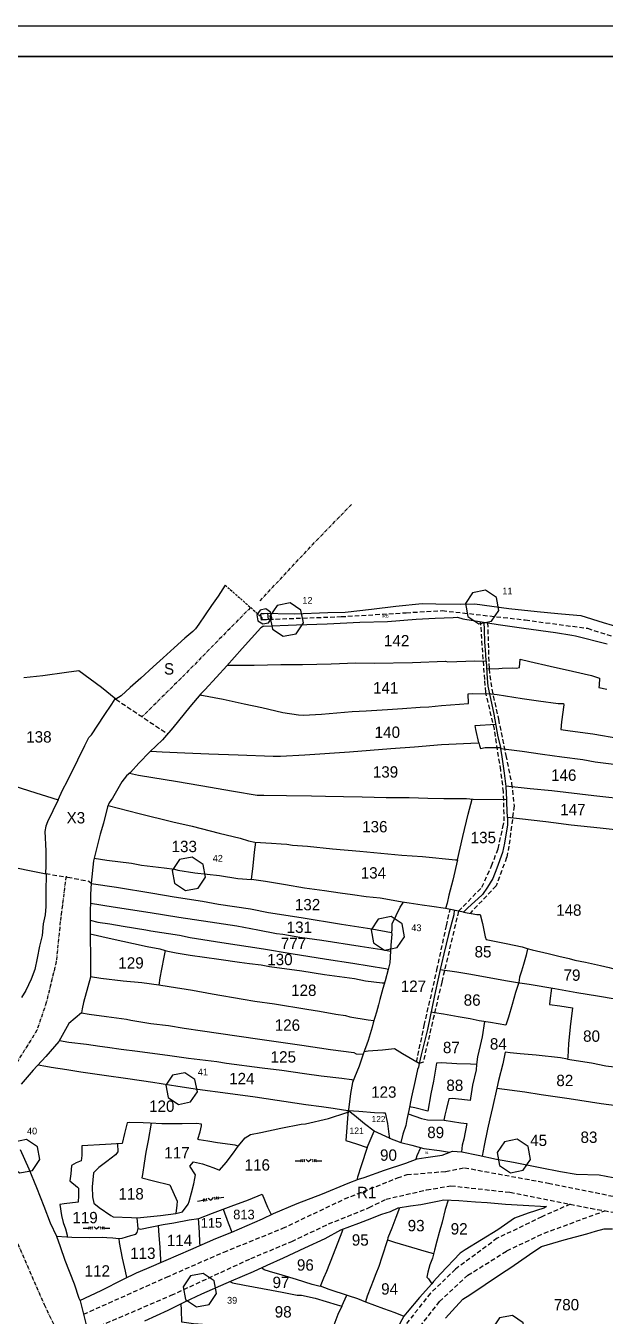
# Model space of a CAD drawing. Header units: millimetres. Extents: x -6521 to 1064, y -7 to 2171.
# Drawn here: x 148.4 to 275.8, y 417.4 to 701.2 of the extents above; entities that cross this region are included whole.
import ezdxf

# ---------------------------------------------------------------- set-up
doc = ezdxf.new("R2010")
doc.units = ezdxf.units.MM
for name, pattern in [('10b013', [61.087, 39.624, -9.906, 1.651, -9.906]), ('ACAD_ISO02W100', [15, 12, -3]), ('DASHED', [0.75, 0.5, -0.25])]:
    doc.linetypes.add(name, pattern=pattern)
for name, color, linetype in [('Image', 7, 'Continuous'), ('Legend', 250, 'Continuous'), ('Line_River', 5, 'Continuous'), ('Line_Road', 250, 'ACAD_ISO02W100'), ('Sym_Machine_Station_Point', 7, 'Continuous'), ('Sym_Traverse_Stone', 5, 'Continuous'), ('Text_Traverse_Stone_No', 1, 'Continuous')]:
    doc.layers.add(name, color=color, linetype=linetype)
for name, color, linetype, lineweight in [('Poly_Survey_Bndry', 250, 'Continuous', 30), ('Sym_Other', 56, 'Continuous', 30), ('Text_Survey_No', 250, 'Continuous', 0)]:
    doc.layers.add(name, color=color, linetype=linetype, lineweight=lineweight)
doc.layers.add('Poly_Village_Bndry', color=7, linetype='Continuous', true_color=0x000000)
doc.layers.add('Village_Divide_Line', color=7, linetype='Continuous', true_color=0x000000)
doc.styles.get("Standard").update_dxf_attribs({"font": 'Sakal_Marathi_N_Ship.TTF'})
picture_1 = doc.add_image_def('image1.jpg', size_in_pixel=(14525, 10936))

# ---------------------------------------------------------------- blocks, each defined once
blk = doc.blocks.new('Sym_Traverse_Stone')
at = {"layer": 'Sym_Traverse_Stone'}
blk.add_lwpolyline([(3.22, -0.65), (2.74, 1.82), (0.65, 3.22), (-1.82, 2.74), (-3.22, 0.65), (-2.74, -1.82), (-0.65, -3.22), (1.82, -2.74)], close=True, dxfattribs=at)
blk = doc.blocks.new('Pahadbhalla')
at = {"layer": 'Sym_Other'}
for points in [[(-5.93, 0.49), (-3.47, 0.49)], [(-1.12, 1.05), (0, 0)], [(1.12, 1.05), (0, 0)], [(3.47, 0.49), (5.93, 0.49)]]:
    blk.add_lwpolyline(points, dxfattribs=at)
for centre, start, end in [((-2.75, 0.52), 131.87008, 226.27978), ((-2.09, 0.52), 131.87008, 226.27978), ((-1.31, 0.52), 131.87008, 226.27978), ((1.31, 0.52), 313.72022, 48.12992), ((2.09, 0.52), 313.72022, 48.12992), ((2.75, 0.52), 313.72022, 48.12992)]:
    blk.add_arc(centre, 0.715, start, end, dxfattribs=at)
blk = doc.blocks.new('Sym_Tower')
at = {"layer": 'Legend'}
blk.add_lwpolyline([(0, 5.7), (9.9, 5.7), (9.9, 0), (0, 0)], close=True, dxfattribs=at)

msp = doc.modelspace()

# ---------------------------------------------------------------- linework, layer by layer
at = {"layer": 'Legend'}
msp.add_lwpolyline([(-6.74, 701.17), (1064.32, 701.17), (1064.32, -6.74), (-6.74, -6.74)], close=True, dxfattribs=at)
at = {"layer": 'Legend', "lineweight": 30}
msp.add_lwpolyline([(944.1, 694.44), (0, 694.44), (0, 0), (944.1, 0)], dxfattribs=at)
at = {"layer": 'Line_River', "linetype": '10b013', "ltscale": 0.02}
for points in [[(197.84, 573.25), (182.55, 557.67), (174.1, 549.3)], [(157.25, 514.13), (156, 504.2), (155.1, 495.38), (152.92, 486.34), (150.87, 480.3), (145.39, 471.48), (141.18, 464.88), (140.6, 463.51), (139.01, 455.51), (139.41, 451.72), (144.59, 438.01), (152.44, 419.91), (157.24, 409.97)]]:
    msp.add_lwpolyline(points, dxfattribs=at)
at = {"layer": 'Line_Road', "linetype": 'DASHED', "ltscale": 2}
for points in [[(200.36, 570.58), (217.77, 571.22), (232.07, 572.09), (240, 572.56), (258.27, 570.5), (271.92, 568.66), (291.47, 562.52), (310.98, 556.62), (325.18, 552.66)], [(161.13, 417.8), (179.37, 425.95), (191.98, 431.47), (204.91, 436.7), (218.53, 443.15), (230.19, 447.78), (232.25, 448.5), (240.77, 449.22), (244.9, 450.01), (263.36, 446.63), (287.35, 441.76), (308.11, 437.84), (329.17, 432.95), (350.82, 428.57), (364.36, 425.69), (371.82, 424.22), (388.46, 423.58), (404.8, 422.75), (419.41, 422), (441.45, 421.1), (459.13, 420.45)], [(161.98, 414.08), (180.41, 421.96), (191.3, 427.01), (197.9, 430.03), (206.9, 433.82), (214.99, 437.65), (223.94, 441.24), (227.64, 443.13), (236.55, 445.14), (241.92, 446.04), (254.9, 444.62), (272.63, 441.11), (287.24, 438.48), (311.22, 433.54), (339.73, 427.72), (352.29, 424.97), (371.66, 421.19), (376.67, 420.36), (394.89, 419.13), (418.32, 418.07), (444.14, 417.85), (475.94, 416.95)], [(268.15, 442), (261.87, 439.22), (252.11, 434.5), (242.9, 427.7), (237.41, 422.4), (231.23, 414.6), (224.6, 397.92), (218.07, 374.24), (213.34, 357.97)], [(217.62, 357.42), (217.44, 358.24), (220.68, 371.07), (224.05, 384.06), (227.4, 396.94), (235.11, 415.1), (239.43, 420.61), (245.63, 426.36), (254.21, 431.74), (262.43, 435.65), (275.77, 440.54), (275.77, 440.54)]]:
    msp.add_lwpolyline(points, dxfattribs=at)
at = {"layer": 'Line_Road', "color": 0, "linetype": 'DASHED', "ltscale": 2}
for points in [[(243.58, 506.43), (248.73, 511.73), (250.85, 516.41), (252.29, 520.18), (253.33, 524.9), (253.63, 526.3), (253.49, 532.68), (252.86, 537.47), (251.47, 546.49), (249.57, 554.62), (249.35, 557.41), (248.44, 570.14)], [(249.99, 569.89), (250.29, 559.74), (250.92, 555.25), (252.35, 548.66), (253.99, 540.71), (255.27, 534.53), (255.8, 529.6), (254.68, 520.75), (254.16, 518.22), (251.85, 512.02), (246.11, 505.96)], [(234.34, 473.25), (236.05, 481.33), (238.83, 493.52), (240.93, 503.25), (241.71, 506.83)], [(243.58, 506.43), (239.89, 490.85), (235.8, 473.23), (234.9, 472.91)]]:
    msp.add_lwpolyline(points, dxfattribs=at)
at = {"layer": 'Poly_Survey_Bndry'}
for points in [[(200.71, 569.1), (207.92, 569.42), (214.69, 569.67), (221.89, 570), (227.98, 570.12), (234.29, 570.66), (238.44, 570.86), (242.38, 571.05), (243.39, 571.13), (244.56, 570.75), (252.32, 569.53), (257.95, 568.66), (264.91, 567.72), (268.53, 567.12), (269.33, 567.03), (276.25, 565.24)], [(200.71, 569.1), (200.07, 568.78), (195.98, 564.21), (192.6, 560.44), (190.35, 557.92), (187.82, 555.11), (186.87, 554.22), (184.47, 551.4), (180.76, 546.77), (178.46, 544.1), (175.69, 541.48), (173.3, 538.99), (171.41, 536.98), (170.57, 536.21), (169.51, 534.87), (167.45, 531.28), (166.78, 530.26), (166.38, 529.43), (165.51, 525.81), (164.77, 523.35), (163.8, 519.55), (163.28, 517.54), (162.79, 512.64), (162.66, 510.09), (162.56, 504.82), (162.57, 500.93), (162.66, 496.26), (162.67, 493.24), (162.64, 491.92), (162.08, 489.84), (161.12, 486.35), (160.8, 485), (160.65, 484.08), (157.88, 481.72), (155.67, 477.76), (152.81, 474.51), (150.03, 471.49), (147.37, 468.41)], [(192.69, 560.53), (198.65, 560.58), (204.52, 560.71), (209.26, 560.72), (215.58, 560.86), (220.98, 561.03), (225.02, 561.02), (233.44, 561.17), (240.69, 561.41), (241.21, 561.32), (247.18, 561.51), (249.65, 561.44), (249.62, 562.92), (249.37, 565.68), (249.29, 568.34), (249.22, 570.02)], [(249.65, 561.44), (249.9, 557.61), (250.02, 555.93), (250.39, 554.25), (251.32, 549.76), (252.23, 544.82), (252.87, 542.2), (257.61, 541.61), (262.08, 540.98), (266.31, 540.38), (270.9, 539.81), (273.61, 539.29), (278.33, 538.68)], [(249.76, 559.72), (252.43, 559.8), (253.16, 559.9), (255.43, 559.93), (256.31, 559.9), (256.97, 560.07), (257.11, 561.89), (259.3, 561.37), (263.71, 560.32), (268.68, 559.25), (272.84, 558.25), (274.39, 557.79), (274.62, 557.68), (274.5, 556.13), (274.43, 555.65), (276.23, 555.24)], [(186.7, 554.03), (191.8, 553.04), (196.45, 552.02), (200.33, 551.22), (204.97, 550.16), (208.36, 549.62), (209.5, 549.58), (213.43, 549.8), (220.18, 550.37), (223.29, 550.53), (227.99, 550.78), (231.23, 551.05), (235.18, 551.33), (237.07, 551.4), (239.85, 551.68), (245.76, 552.15), (245.69, 554.26), (246.63, 554.31), (250.73, 554.25), (252.1, 554.1), (257.56, 553.2), (261.2, 552.68), (265.49, 552.09), (266.69, 552.09), (266.77, 551.84), (266.22, 548.11), (266.12, 546.37), (268.17, 546.13), (273.11, 545.44), (279.06, 544.44)], [(129.16, 539.66), (133.44, 538.14), (137.85, 536.69), (142.57, 535.05), (149.25, 532.94), (155.51, 530.96), (156.51, 533.08), (157.58, 535.14), (159.84, 539.75), (161.36, 542.89), (162.3, 544.65), (162.87, 545.22), (165.63, 549.48), (167.33, 552.01), (168.08, 553.17)], [(175.89, 541.67), (178.37, 541.52), (183.39, 541.29), (188.65, 541.05), (195.1, 540.83), (202.82, 540.53), (204.44, 540.52), (209.81, 540.85), (219.58, 541.49), (228.72, 542.23), (233.89, 542.57), (239.85, 543.12), (246.27, 543.42), (248.05, 543.48), (247.36, 546.39), (247.25, 547.3), (251.73, 547.55)], [(171.18, 536.77), (173.17, 536.34), (176.34, 535.84), (181.35, 535.02), (186.88, 534.11), (194.11, 532.87), (199.31, 531.95), (200.79, 531.94), (205.75, 531.92), (211.22, 531.8), (214.31, 531.75), (218.29, 531.7), (222.41, 531.62), (227.66, 531.47), (232.69, 531.42), (236.8, 531.31), (240.36, 531.21), (245.31, 531.2), (246.78, 531.08), (254.19, 530.98), (254.04, 533.9), (253.68, 536.82), (253.18, 540.36), (252.87, 542.2)], [(248.05, 543.48), (248.2, 542.9), (248.45, 542.23), (249.44, 542.42), (252.15, 542.48), (252.8, 542.46)], [(282.03, 538.16), (281.81, 534.18), (281.67, 531.63), (281.57, 529.13), (281.33, 525.42), (281.24, 523.99), (274.77, 524.69), (268.36, 525.39), (264.44, 525.89), (262.77, 526.08), (256.96, 526.79), (254.34, 527.05), (254.23, 530.18), (254.19, 530.98)], [(254.02, 534.03), (259.33, 533.46), (264.08, 532.99), (273.31, 531.9), (281.37, 531.03), (285.88, 530.3), (292.15, 529.23), (297.78, 528.35), (300.5, 527.85), (303.09, 527.5), (303.36, 527.47), (303.51, 529.18), (303.69, 531.84), (303.94, 533.66)], [(155.51, 530.96), (153.18, 526.09), (152.78, 525.14), (152.59, 523.99), (152.81, 519.75), (152.85, 516.43), (152.77, 514.71)], [(166.51, 529.71), (173.33, 527.91), (180.72, 526.12), (185.01, 525.15), (190.93, 523.63), (195.54, 522.5), (197.36, 521.93), (198.8, 521.64), (202.43, 521.38), (204.61, 521.24), (205.8, 521.21), (207.06, 520.98), (210.38, 520.71), (215.88, 520.17), (221.86, 519.66), (231.14, 518.77), (235.65, 518.45), (242.93, 517.74), (243.36, 517.72), (244.52, 522.85), (245.72, 527.76), (246.56, 531.09)], [(254.34, 527.05), (254.38, 525.4), (253.68, 521.41), (253.28, 519.35), (252.03, 515.92), (251.11, 513.6), (249.94, 511.72), (248.82, 510.09), (248.71, 509.94), (245.61, 507.21), (244.65, 506.2), (240.73, 507.05), (237.68, 507.51), (235.62, 507.77), (232.74, 508.18), (231.17, 508.45), (229.19, 508.79), (226.32, 509.27), (223.27, 509.61), (220.27, 510.07), (217.52, 510.4), (214.1, 510.93), (209.68, 511.54), (205.55, 512.22), (201.14, 512.94), (198.03, 513.42), (198.44, 516.44), (198.73, 519.43), (198.99, 521.62)], [(163.42, 518.08), (166.26, 517.63), (171.62, 516.97), (173.86, 516.57), (178.83, 515.96), (181.09, 515.65), (181.87, 515.48), (185.58, 514.89), (190.98, 514.26), (195.07, 513.65), (198.03, 513.42)], [(243.36, 517.72), (242.31, 513.29), (241.46, 509.97), (241.06, 508.17), (240.73, 507.05)], [(162.78, 512.54), (168.34, 511.73), (176.34, 510.41), (181.07, 509.59), (187.29, 508.67), (190.79, 508.01), (197.83, 506.97), (201.79, 506.16), (209, 505.07), (217.84, 503.57), (224.49, 502.57), (228.85, 501.77), (228.97, 502.27), (229, 503.68), (230.73, 507.36), (231.49, 508.39)], [(162.63, 508.19), (167.62, 507.43), (175.78, 506.15), (182.03, 505.13), (188.94, 504.13), (194.84, 503.24), (199.43, 502.33), (203.56, 501.5), (204.92, 501.42), (208.71, 500.75), (213.55, 500.04), (221.96, 498.72), (226.69, 498.03), (228.62, 497.68)], [(242.59, 506.64), (242.52, 505.66), (241.36, 501.34), (240.37, 497.06), (239.86, 494.88), (239.54, 493.64), (243.23, 493.14), (245.82, 492.63), (248.72, 492.16), (253.94, 491.2), (256.54, 490.79), (259.12, 490.39), (264.75, 489.42), (269.6, 488.59), (274.18, 487.83), (278.06, 487.2)], [(244.65, 506.2), (247.58, 505.72), (248.35, 505.74), (248.83, 503.75), (249.45, 500.81), (249.64, 500.25), (254.05, 499.37), (257.56, 498.6), (258.68, 498.2), (259.76, 497.95), (263.28, 497.12), (265.64, 496.58), (267.95, 496.04), (269.18, 495.7), (271.51, 495.2), (274.81, 494.52), (276.75, 494.08), (277.74, 493.78), (279.64, 493.35), (280.6, 493.01), (281.66, 493.06), (283.83, 492.86), (284.51, 492.81)], [(162.56, 504.5), (164.22, 504.03), (166.91, 503.64), (169.79, 503.12), (174.79, 502.33), (175.93, 502.09), (182.22, 501.16), (184.56, 500.65), (191.56, 499.56), (200.7, 498.17), (206.77, 497.14), (214.52, 495.89), (220.32, 494.98), (227.53, 493.84), (228.17, 493.71)], [(162.57, 501.46), (166.75, 500.51), (175.13, 498.71), (177.86, 498.14), (179.04, 497.83), (179.63, 497.65), (181.51, 497.27), (184.56, 496.8), (190.9, 495.92), (195.42, 495.26), (197.59, 494.95), (200.19, 494.67), (202.01, 494.27), (209.1, 493.31), (214.1, 492.51), (220.71, 491.62), (223.13, 491.14), (226.8, 490.68), (227.34, 490.69)], [(228.85, 501.77), (228.95, 501.39), (228.7, 498.97), (228.45, 495.09), (228.14, 493.59), (227.47, 491.14), (226.96, 489.41), (226.3, 487), (226, 485.87), (225.52, 484.23), (224.84, 481.89), (224.58, 480.9), (223.71, 477.98), (222.62, 475.03), (221.74, 472.37), (220.7, 469.87), (220.28, 468.77), (219.85, 466.36), (219.35, 462.72), (219.23, 461.77), (218.83, 455.99), (221.11, 455.24), (223.51, 454.5), (224.4, 456.49), (225.04, 458.05)], [(179.04, 497.83), (178.76, 496.32), (178.25, 493.67), (177.88, 491.8), (177.65, 490.15), (173.96, 490.67), (169.83, 491.07), (164.89, 491.66), (162.64, 492.01)], [(258.76, 498.18), (258.44, 496.79), (257.86, 494.71), (257.42, 493.23), (257.01, 491.9), (256.83, 490.74), (256.11, 488.56), (255.37, 485.93), (254.57, 483.11), (254, 481.41), (250.59, 481.95), (248.14, 482.33), (246.12, 482.74), (243.53, 483.19), (240.27, 483.78), (238.27, 484.1), (237.55, 484.26)], [(239.54, 493.64), (238.55, 488.95), (237.88, 485.77), (236.73, 480.44), (235.34, 474.84), (234.9, 472.91), (231.27, 475.09), (229.51, 476.16), (226.87, 475.85), (223.71, 475.64), (222.81, 475.54)], [(177.67, 490.28), (179.96, 489.88), (185.04, 489.09), (189.43, 488.3), (196.22, 487.1), (198.81, 486.63), (203.09, 486.03), (210.23, 484.9), (213.04, 484.44), (216.58, 483.81), (218.75, 483.47), (219.7, 483.21), (223.71, 482.58), (224.99, 482.41)], [(264.03, 489.54), (263.68, 486.71), (263.6, 485.9), (265.87, 485.62), (268.62, 485.2), (268.11, 480.98), (267.79, 477.28), (267.63, 474.35), (267.58, 473.9), (272.85, 473.09), (276, 472.46), (279.06, 472.06), (281.82, 471.63), (285.5, 471), (289.1, 470.46), (292.38, 470), (294.03, 469.66), (294.44, 469.6)], [(160.65, 484.08), (162.31, 483.82), (166.13, 483.28), (170.54, 482.7), (171.5, 482.45), (175.9, 481.77), (179.83, 481.3), (183.26, 480.74), (187.3, 480.15), (194.84, 479.06), (200.39, 478.19), (209.09, 476.96), (215.42, 475.99), (220.53, 475.35), (221.1, 475.05), (222.62, 475.03)], [(249.26, 482.16), (248.8, 478.81), (248.37, 476.92), (247.76, 474.39), (247.56, 472.72), (246.23, 472.83), (243.18, 472.9), (239.81, 473.1), (238.71, 473.03), (238.11, 469.06), (237.52, 466.28), (236.81, 462.47), (233.97, 463.2), (232.82, 463.43)], [(155.81, 478), (157.89, 477.65), (161.73, 477.19), (164.7, 476.79), (166.38, 476.56), (169.41, 476.11), (173.01, 475.68), (180.07, 474.7), (184.17, 474.1), (190.41, 473.35), (192.53, 473.02), (200.42, 472.02), (204.7, 471.49), (209.71, 470.77), (213.38, 470.25), (217.92, 469.69), (220.05, 469.41), (220.46, 469.25)], [(267.58, 473.9), (266.01, 474.19), (260.64, 474.79), (257.16, 475.09), (254.91, 475.3), (253.87, 475.45), (253.3, 472.88), (252.34, 469.17), (252.01, 467.5), (258.16, 466.68), (261.76, 466.11), (267.95, 465.24), (274.92, 464.14), (285.64, 462.73), (289.64, 462.12), (292.91, 461.56)], [(151.11, 472.66), (152.8, 472.33), (153.97, 472.11), (157.44, 471.6), (160.53, 471.14), (165.66, 470.38), (170.82, 469.67), (176.35, 468.81), (181.87, 467.95), (186.17, 467.3), (192.86, 466.4), (198.87, 465.59), (210, 463.91), (213.44, 463.45), (215.99, 463.09), (218.32, 462.76), (219.34, 462.63), (221.62, 462.45), (225.08, 462.19), (227.06, 462.08), (227.48, 462.07), (227.96, 459.78), (228.26, 457.37), (228.4, 456.55), (225.04, 458.05), (222.9, 459.66), (220.68, 461.49), (219.42, 462.43), (219.34, 462.63)], [(234.9, 472.91), (234.79, 472.11), (234.55, 471.64), (234.05, 469.21), (233.27, 465.62), (232.66, 462.6), (232.24, 460.64), (231.96, 459.32), (231.36, 457.41), (230.93, 455.57)], [(247.56, 472.72), (247.43, 471.55), (246.66, 468.17), (246.23, 465.31), (246.14, 464.78), (244.34, 465.03), (242.2, 465.23), (241.46, 465.2), (240.95, 463.06), (240.6, 461.6), (240.37, 460.51)], [(252.01, 467.5), (251.02, 463.25), (250.46, 460.79), (249.96, 458.49), (249.23, 454.91), (248.75, 452.59)], [(195.12, 454.76), (194.46, 455.01), (190.59, 455.52), (188.46, 455.85), (186.52, 456.17), (186.21, 456.31), (186.79, 457.95), (187.06, 459.22), (187.05, 459.62), (185.92, 459.77), (182.8, 459.69), (178.35, 459.68), (175.74, 459.81), (174.23, 459.91), (171.24, 459.95), (170.71, 459.88), (170.14, 457.56), (169.59, 455.33), (165.94, 455.15), (160.72, 454.85), (160.71, 452.7), (160.62, 451.55), (159.48, 451.09), (158.47, 450.53), (158.32, 448.69), (158.12, 447.1), (159.8, 445.71), (159.97, 445.52), (160, 443.88), (159.93, 442.48), (156.82, 442.07), (155.91, 441.95), (156.29, 439.52), (156.63, 438), (157.16, 436.59), (157.53, 435.21), (157.5, 434.83)], [(175.95, 459.8), (175.35, 456.03), (174.83, 453.42), (174.41, 451.05), (174.04, 448.52), (173.96, 447.81), (176.48, 447.16), (180.1, 446.25), (181.68, 442.64), (181.61, 441.78), (181.39, 439.95)], [(191.02, 449.45), (192.46, 451.2), (194.06, 453.3), (195.12, 454.76), (196.68, 456.56), (197.83, 457.35), (200.08, 457.8), (204.52, 458.71), (209, 459.6), (209.95, 459.7), (215, 460.84), (219, 462.14), (219.3, 462.36)], [(232.5, 461.85), (235.45, 460.84), (236.74, 460.54), (240.43, 460.51), (244.09, 459.91), (245.4, 459.72), (244.75, 456.3), (244.39, 454.99), (244.26, 453.51)], [(168.55, 455.28), (168.68, 453.52), (168.17, 452.88), (166.21, 451.37), (164.5, 450.04), (163.31, 448.9), (163.04, 445.85), (163.1, 443.65), (163.35, 442.23), (164.51, 441.29), (167.11, 439.48), (167.64, 439.22), (171.67, 439.1), (172.89, 439.03)], [(223.51, 454.5), (222.16, 450.42), (221.37, 447.94), (221.21, 447.33)], [(228.4, 456.55), (230.93, 455.57), (233.3, 454.96), (235.92, 454.22), (239.37, 453.83), (241.61, 453.42)], [(235.25, 454.41), (234.4, 452.67), (234.22, 451.88)], [(147.16, 454.02), (149.08, 449.81), (150.73, 445.68), (152.34, 441.55), (153.76, 437.89), (155.14, 434.93), (155.94, 432.67), (157, 429.7), (159.01, 424.51), (160.06, 421.33), (160.36, 420.77), (161.13, 417.8), (161.68, 415.46)], [(155.14, 434.93), (157.4, 434.83), (158.51, 434.74), (162.37, 434.66), (165.2, 434.76), (166.22, 434.7), (167.58, 434.61), (168.88, 434.45), (169.59, 434.56), (171.49, 435.09), (172.6, 435.39), (172.89, 435.79), (173.15, 436.63), (172.89, 439.03), (178.03, 439.48), (181.39, 439.95), (182.89, 440.32), (184.12, 442.03), (184.34, 442.61), (184.82, 444.51), (185.37, 446.45), (185.61, 447.64), (185.75, 448.42), (184.48, 450.35), (185.31, 451.29), (187.28, 450.91), (189.75, 449.96), (191.02, 449.45)], [(160.32, 420.85), (164.95, 423.01), (169.87, 425.51), (172.72, 426.89), (175.06, 427.86), (179.27, 429.72), (184.74, 432.05), (190.21, 434.46), (193.74, 435.85), (200.48, 438.77), (202.86, 439.94), (208.08, 442.15), (213.67, 444.29), (219.3, 446.59), (221.6, 447.49), (222.85, 447.85), (227.31, 449.45), (231.97, 451.05), (234.49, 451.98), (236.41, 452.28), (239.97, 452.79), (240.94, 453.14), (242.29, 453.69), (244.33, 453.5), (247.9, 452.76), (251.94, 451.93), (255.65, 451.26), (261.51, 450.05), (266.04, 449.18), (269.43, 448.63), (274.53, 448.44), (277.58, 447.84)], [(173.15, 436.63), (173.62, 436.49), (178.62, 437.51), (180.95, 437.9), (184.37, 438.53), (186.47, 438.87), (189.44, 440.04), (193.58, 441.58), (197.38, 442.98), (200.43, 444.21), (201.56, 441.35), (202.37, 439.7)], [(174.6, 416.38), (179.73, 418.69), (183.37, 420.5), (187.16, 422.27), (193.63, 425.11), (198.5, 427.16), (201.5, 428.56), (205.07, 430.17), (209.76, 432.37), (214.22, 434.47), (217.72, 436.36), (221.69, 437.86), (223.56, 438.57), (226.69, 439.77), (228.61, 440.42), (230.32, 441.18), (233.05, 441.63), (235.32, 441.93), (238.98, 442.66), (240.38, 442.95), (243.66, 442.79), (247.31, 442.54), (249.9, 442.4), (253.94, 442.04), (257.83, 441.82), (262.88, 441.47), (262.96, 441.46), (262.36, 441.16), (258.88, 440.02), (255.86, 438.91), (252.22, 436.36), (245.02, 431.99), (243.95, 431.23), (239.61, 426.68), (238.06, 424.96), (237.74, 424.5), (235, 421.44), (232.25, 418.26), (231.56, 417.4), (230.14, 414.82)], [(241.34, 442.9), (240.65, 440.82), (239.95, 438.07), (239.34, 435.75), (238.81, 433.88), (238.32, 431.9), (238.05, 431.03), (237.86, 430.15), (237.3, 428.66), (236.83, 427.07), (236.61, 425.94), (237.01, 425.59), (237.74, 424.5)], [(191.81, 440.93), (192.89, 437.87), (193.69, 435.84)], [(230.57, 441.22), (229.81, 439.1), (228.89, 436.73), (228.07, 434.6), (227.97, 434.19), (229.5, 433.65), (233.25, 432.54), (236.48, 431.58), (238.09, 431.17)], [(177.5, 437.28), (177.7, 435.13), (177.88, 432.53), (178, 429.75), (178.05, 429.18)], [(186.31, 438.85), (186.53, 435.82), (186.63, 433.6), (186.69, 432.91)], [(168.88, 434.45), (168.91, 433.55), (169.6, 430.15), (170.25, 427.29), (170.55, 425.84)], [(218.16, 436.52), (217.95, 435.81), (216, 430.94), (214.56, 427.2), (213.89, 425.73), (213.12, 423.92), (211.36, 424.35), (207.91, 425.45), (204.81, 426.42), (202, 427.22), (200.81, 427.58), (200.23, 427.97)], [(240.74, 416.92), (242.17, 418.58), (244.5, 421.1), (246.06, 422.03), (249.43, 424.37), (253.01, 426.76), (255.1, 428.11), (259.17, 430.9), (261.48, 432.49), (261.83, 432.67), (266.82, 434.13), (271.77, 435.5), (273.71, 436.04), (275.62, 436.6), (277.48, 436.57)], [(227.97, 434.19), (226.69, 430.36), (226.04, 428.3), (225.4, 426.69), (224.78, 425.15), (224.3, 423.79), (223.52, 421.76), (223.12, 420.52), (227.07, 419.07), (229.59, 418.18), (231.56, 417.4)], [(193.3, 424.96), (193.9, 424.68), (196.51, 424.16), (202.45, 423.06), (204.8, 422.62), (208.09, 421.97), (209.03, 421.99), (212.04, 421.3), (216.86, 419.9), (217.92, 419.6), (218.98, 421.98), (218.99, 422.03)], [(213.16, 424.02), (215.09, 423.28), (219.32, 421.92), (221.35, 421.23), (223.12, 420.52)], [(217.92, 419.6), (217.05, 417.72), (215.72, 414.25), (212.06, 414.39), (207.8, 414.55), (203.54, 414.68), (198.96, 414.84), (195.18, 414.97), (192.28, 415.16), (185.26, 415.67), (182.75, 416.05), (182.66, 418.72), (182.55, 420.09)]]:
    msp.add_lwpolyline(points, dxfattribs=at)
at = {"layer": 'Poly_Survey_Bndry', "color": 0, "linetype": 'DASHED', "ltscale": 2}
for points in [[(168.23, 553.05), (179.61, 545.43)], [(152.77, 514.71), (157.6, 513.93), (162.26, 513.04), (162.79, 512.64)]]:
    msp.add_lwpolyline(points, dxfattribs=at)
at = {"layer": 'Poly_Village_Bndry'}
for points in [[(192.26, 578.16), (190.7, 575.7), (189.28, 573.66), (186.49, 569.6), (185.76, 568.57), (185.12, 567.95), (183.37, 566.52), (181.04, 564.37), (178.65, 562.18), (176.44, 560.22), (173.7, 557.71), (171.34, 555.65), (169.38, 553.84), (168.23, 553.05), (165.08, 555.61), (160.09, 559.33), (157.35, 558.93), (152.18, 558.24), (148.01, 557.76)], [(200.2, 572), (207.56, 571.85), (214.81, 572.12), (218.68, 572.21), (224.45, 572.89), (229.82, 573.51), (235.6, 574.13), (238.61, 574.02), (243.95, 573.94), (247.2, 574.07), (254.62, 573.05), (260.86, 572.35), (265.41, 571.88), (269.62, 571.56), (270.5, 571.47), (275.4, 569.97), (281.34, 568.15)], [(143.04, 516.62), (152.91, 514.69)], [(152.91, 514.69), (152.84, 510.72), (152.84, 509.11), (152.84, 507.48), (152.65, 505.62), (152.25, 503.68), (152.01, 501.11), (151.4, 498.77), (150.92, 496.1), (150.39, 493.65), (149.6, 491.47), (148.41, 488.98), (147.49, 487.45)]]:
    msp.add_lwpolyline(points, dxfattribs=at)
at = {"layer": 'Poly_Village_Bndry', "color": 0, "linetype": 'DASHED'}
msp.add_lwpolyline([(192.26, 578.16), (200.32, 571.06), (200.34, 570.58)], dxfattribs=at)
at = {"layer": 'Village_Divide_Line', "linetype": '10b013', "ltscale": 0.02}
msp.add_lwpolyline([(199.95, 574.72), (212.33, 587.95), (220.03, 595.89)], dxfattribs=at)

# ---------------------------------------------------------------- block references
at = {"layer": 'Sym_Machine_Station_Point', "xscale": 0.1497640215113516, "yscale": 0.246573106074585, "zscale": 0.1677453929003614, "rotation": 6.034514680963821}
msp.add_blockref('Sym_Tower', (200.27, 570.47), dxfattribs=at)
at = {"layer": 'Sym_Other', "xscale": 0.4949810728274312, "yscale": 0.4949810728274312, "zscale": 0.4949810728274312}
for p in [(210.6, 451.3), (163.97, 436.49)]:
    msp.add_blockref('Pahadbhalla', p, dxfattribs=at)
at = {"layer": 'Sym_Other', "xscale": 0.4949810728274311, "yscale": 0.4949810728274311, "zscale": 0.4949810728274312, "rotation": 8.646382860194299}
msp.add_blockref('Pahadbhalla', (189.12, 442.88), dxfattribs=at)
at = {"layer": 'Sym_Traverse_Stone'}
for p, xscale, yscale, zscale in [((248.77, 573.35), 1.142865619639545, 1.142865619639545, 1.142865619639545), ((205.79, 570.58), 1.142865619639545, 1.142865619639545, 1.142865619639545), ((200.85, 571.27), 0.5115570566167659, 0.5115570566167659, 0.5115570566167659), ((184.27, 514.65), 1.142865619639545, 1.142865619639545, 1.142865619639545), ((228.02, 501.57), 1.142865619639545, 1.142865619639545, 1.142865619639545), ((182.66, 467.44), 1.080391186395208, 1.080391186395208, 1.080391186395208), ((147.83, 452.54), 1.142865619639545, 1.142865619639545, 1.142865619639545), ((255.75, 452.6), 1.142865619639545, 1.142865619639545, 1.142865619639545), ((186.68, 423.09), 1.142865619639545, 1.142865619639545, 1.142865619639545), ((254.69, 413.85), 1.142865619639545, 1.142865619639545, 1.142865619639545)]:
    msp.add_blockref('Sym_Traverse_Stone', p, dxfattribs=dict(at, xscale=xscale, yscale=yscale, zscale=zscale))

# ---------------------------------------------------------------- texts
at = {"layer": 'Text_Survey_No', "attachment_point": 1}
for s, insert, char_height in [('R6', (226.83, 571.78), 0.775), ('\\fSakal Marathi;142', (227.19, 567.18), 2.5), ('S', (178.8, 560.99), 2.5), ('\\fSakal Marathi;141', (224.78, 556.82), 2.5), ('\\fSakal Marathi;138', (148.5, 546.03), 2.5), ('\\fSakal Marathi;140', (225.14, 547.05), 2.5), ('\\fSakal Marathi;139', (224.73, 538.32), 2.5), ('\\fSakal Marathi;146', (263.93, 537.61), 2.5), ('X3', (157.38, 528.24), 2.5), ('\\fSakal Marathi;147', (265.94, 530.04), 2.5), ('\\fSakal Marathi;136', (222.38, 526.28), 2.5), ('\\fSakal Marathi;135', (246.25, 523.9), 2.5), ('\\fSakal Marathi;133', (180.47, 521.93), 2.5), ('\\fSakal Marathi;134', (222.07, 516.12), 2.5), ('\\fSakal Marathi;132', (207.59, 509.13), 2.5), ('\\fSakal Marathi;148', (265.05, 507.93), 2.5), ('\\fSakal Marathi;131', (205.78, 504.17), 2.5), ('777', (204.49, 500.61), 2.5), ('\\fSakal Marathi;130', (201.51, 497.06), 2.5), ('\\fSakal Marathi;85', (247.11, 498.77), 2.5), ('\\fSakal Marathi;129', (168.76, 496.31), 2.5), ('\\fSakal Marathi;127', (230.87, 491.19), 2.5), ('\\fSakal Marathi;79', (266.68, 493.63), 2.5), ('\\fSakal Marathi;128', (206.76, 490.3), 2.5), ('\\fSakal Marathi;86', (244.72, 488.15), 2.5), ('\\fSakal Marathi;126', (203.15, 482.64), 2.5), ('\\fSakal Marathi;80', (270.98, 480.22), 2.5), ('\\fSakal Marathi;87', (240.15, 477.71), 2.5), ('\\fSakal Marathi;84', (250.48, 478.51), 2.5), ('\\fSakal Marathi;125', (202.26, 475.65), 2.5), ('\\fSakal Marathi;124', (193.13, 470.88), 2.5), ('\\fSakal Marathi;88', (240.91, 469.4), 2.5), ('\\fSakal Marathi;82', (265.1, 470.46), 2.5), ('\\fSakal Marathi;123', (224.36, 467.91), 2.5), ('\\fSakal Marathi;120', (175.52, 464.81), 2.5), ('\\fSakal Marathi;122', (224.47, 461.41), 1.3616), ('\\fSakal Marathi;121', (219.6, 458.86), 1.414), ('\\fSakal Marathi;89', (236.7, 459.03), 2.5), ('\\fSakal Marathi;83', (270.41, 457.98), 2.5), ('\\fSakal Marathi;117', (178.87, 454.56), 2.5), ('\\fSakal Marathi;116', (196.53, 451.88), 2.5), ('\\fSakal Marathi;90', (226.32, 454.05), 2.5), ('\\fSakal Marathi;91', (236.22, 453.56), 0.5061), ('R1', (221.24, 445.82), 2.5), ('\\fSakal Marathi;118', (168.78, 445.53), 2.5), ('\\fSakal Marathi;119', (158.65, 440.3), 2.5), ('813', (194.03, 440.79), 2.117), ('\\fSakal Marathi;115', (186.88, 438.96), 2.1171), ('\\fSakal Marathi;93', (232.4, 438.54), 2.5), ('\\fSakal Marathi;92', (241.86, 437.83), 2.5), ('\\fSakal Marathi;114', (179.43, 435.28), 2.5), ('\\fSakal Marathi;95', (220.11, 435.38), 2.5), ('\\fSakal Marathi;113', (171.36, 432.45), 2.5), ('\\fSakal Marathi;112', (161.34, 428.57), 2.5), ('\\fSakal Marathi;96', (208.04, 429.88), 2.5), ('\\fSakal Marathi;97', (202.68, 426.05), 2.5), ('\\fSakal Marathi;94', (226.56, 424.61), 2.5), ('\\fSakal Marathi;780', (264.53, 421.15), 2.5), ('\\fSakal Marathi;98', (203.16, 419.57), 2.5)]:
    msp.add_mtext(s, dxfattribs=dict(at, insert=insert, char_height=char_height))
at = {"layer": 'Text_Traverse_Stone_No', "linetype": 'DASHED', "char_height": 1.5, "attachment_point": 1}
for s, insert in [('\\fSakal Marathi;11', (253.22, 577.6)), ('\\fSakal Marathi;12', (209.23, 575.55)), ('\\fSakal Marathi;42', (189.52, 518.82)), ('\\fSakal Marathi;43', (233.2, 503.55)), ('\\fSakal Marathi;41', (186.25, 471.83)), ('\\fSakal Marathi;40', (148.67, 458.84)), ('\\fSakal Marathi;39', (192.67, 421.61))]:
    msp.add_mtext(s, dxfattribs=dict(at, insert=insert))
at = {"layer": 'Text_Traverse_Stone_No', "color": 0, "insert": (259.34, 457.3), "char_height": 2.5, "width": 5.0177, "attachment_point": 1}
msp.add_mtext('{\\C256;45}', dxfattribs=at)

# ---------------------------------------------------------------- pictures from other files: only their frames are drawn
at = {"layer": 'Image'}
image = msp.add_image(picture_1, insert=(0, 0), size_in_units=(922.34, 694.44), dxfattribs=at)
image.dxf.flags = 7

doc.saveas('drawing.dxf')
